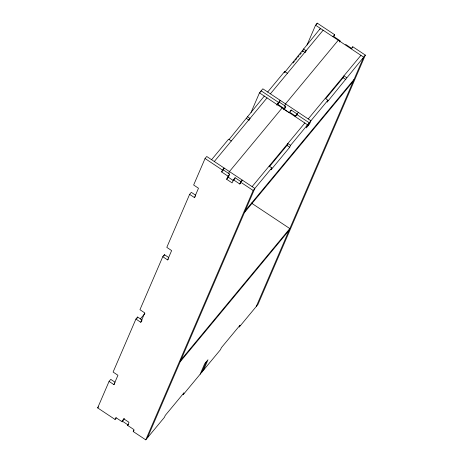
<?xml version="1.0" encoding="UTF-8"?>
<svg xmlns="http://www.w3.org/2000/svg" width="463" height="463" viewBox="0 0 463 463"><rect width="100%" height="100%" fill="white"/><g stroke="black" fill="none" stroke-linecap="round" stroke-linejoin="round"><path stroke-width="0.69" d="M116.311 417.933L115.05 419.455L97.658 407.897L109.071 381.402L110.75 379.371L115.056 382.23M141.904 319.887L137.604 317.028L135.919 319.059L113.099 372.049L117.938 375.267L113.91 384.62L109.071 381.402M168.752 257.538L164.452 254.685L162.768 256.71L139.948 309.706L144.786 312.919L140.758 322.271L135.919 319.059M195.606 195.195L191.3 192.336L189.622 194.367L166.796 247.364L171.634 250.576L167.612 259.928L162.768 256.71M147.437 437.819L254.835 188.441L206.741 156.488L205.057 158.52L193.644 185.015L198.488 188.233L194.46 197.585L189.622 194.367M137.031 318.353L137.604 317.028M163.879 256.004L164.452 254.685M115.05 419.455L115.854 417.585L122.209 421.805L124.431 418.523M221.644 171.947L222.448 170.071L224.133 168.046L223.328 169.915L221.644 171.947L227.999 176.166L226.656 179.279L232.102 182.897L233.445 179.783L235.123 177.751L240.899 181.589M229.156 139.392L264.309 96.078M251.021 112.486L259.471 92.866L262.834 88.803L310.928 120.756L309.591 123.87L306.222 127.933L307.565 124.819L259.471 92.866M260.588 92.143L261.155 90.835L278.547 102.387L277.742 104.262L284.091 108.481L283.553 109.725M249.482 119.668L250.014 118.418L247.294 116.612M228.583 173.521L229.428 171.559L282.158 107.937M122.209 421.805L123.552 418.685L128.998 422.302L127.655 425.422L134.004 429.641L133.199 431.51L145.752 439.85L164.452 417.29L165.256 415.415L183.956 392.855L183.151 394.725L220.544 349.606L221.349 347.73L240.048 325.171L239.244 327.04L257.943 304.48L365.342 55.103L352.789 46.763L351.104 48.794M226.656 179.279L228.34 177.254L229.683 174.134L223.328 169.915M234.319 179.621L235.123 177.751M284.155 72.737L284.687 71.487L287.413 73.299M233.445 179.783L239.793 184.002L240.598 182.133L242.282 180.101L241.744 181.346M276.897 105.275L279.421 102.23L280.231 100.361L276.862 104.418M284.797 72.257L320.402 28.393L319.84 29.701M307.004 45.056L315.563 25.181L317.248 23.15L334.639 34.702L333.835 36.577L340.183 40.796L339.651 42.04M316.675 24.475L317.248 23.15M305.574 51.983L306.112 50.733L303.387 48.928M284.392 106.49L285.521 103.874L338.25 40.252M279.421 102.23L285.775 106.449L284.432 109.569L289.334 112.822M145.752 439.85L253.151 190.472L271.85 167.907L269.13 166.101M290.683 111.311L291.221 110.067L297.57 114.286M271.85 167.907L271.046 169.782L289.745 147.217L290.55 145.347L327.943 100.222L325.223 98.416M296.158 115.692L296.696 114.448L309.249 122.788L307.907 125.901M269.234 166.871L287.019 145.411L287.83 143.542L290.55 145.347M200.166 374.197L204.64 363.802L208.009 359.745L203.529 370.134M201.851 372.165L206.324 361.777M327.943 100.222L327.138 102.097L365.342 55.103M352.25 48.007L352.789 46.763M325.784 98.636L343.118 77.726L343.922 75.857L346.642 77.662M256.259 306.512L363.658 57.134L315.563 25.181M211.579 159.706L228.595 139.172L231.321 140.983M267.672 92.021L284.687 71.487M293.073 62.997L294.456 61.324M295.382 60.213L296.766 58.546M297.686 57.429L299.069 55.763M299.995 54.651L301.378 52.979M302.298 51.868L303.219 50.756M214.305 161.512L267.029 97.89M270.398 93.827L323.128 30.205M194.46 197.585L195.299 196.567M332.955 36.733L334.639 34.702M227.999 176.166L229.683 174.134M284.091 108.481L285.775 106.449M291.221 110.067L289.537 112.098L295.892 116.317M167.612 259.928L168.451 258.915M295.012 116.479L298.375 112.416M239.793 184.002L240.638 182.989M140.283 319.036L144.89 313.468M252.115 186.63L304.845 123.008M308.208 118.945L360.937 55.323M140.758 322.271L142.019 320.749M245.263 210.677L354.085 79.37M244.452 212.546L353.275 81.239M113.91 384.62L114.749 383.601M97.658 407.897L98.497 406.884M180.998 359.89L289.821 228.577L251.345 203.02M180.194 361.759L289.016 230.452M127.655 425.422L128.494 424.403M133.199 431.51L134.044 430.497M345.63 44.413L351.405 48.25M302.582 50.797L305.302 52.608M343.118 77.726L345.838 79.532M246.49 118.482L249.21 120.293M287.019 145.411L289.745 147.217M205.057 158.52L222.448 170.071M240.598 182.133L253.151 190.472M228.34 177.254L233.78 180.871M122.029 420.942L127.996 424.907"/></g></svg>
